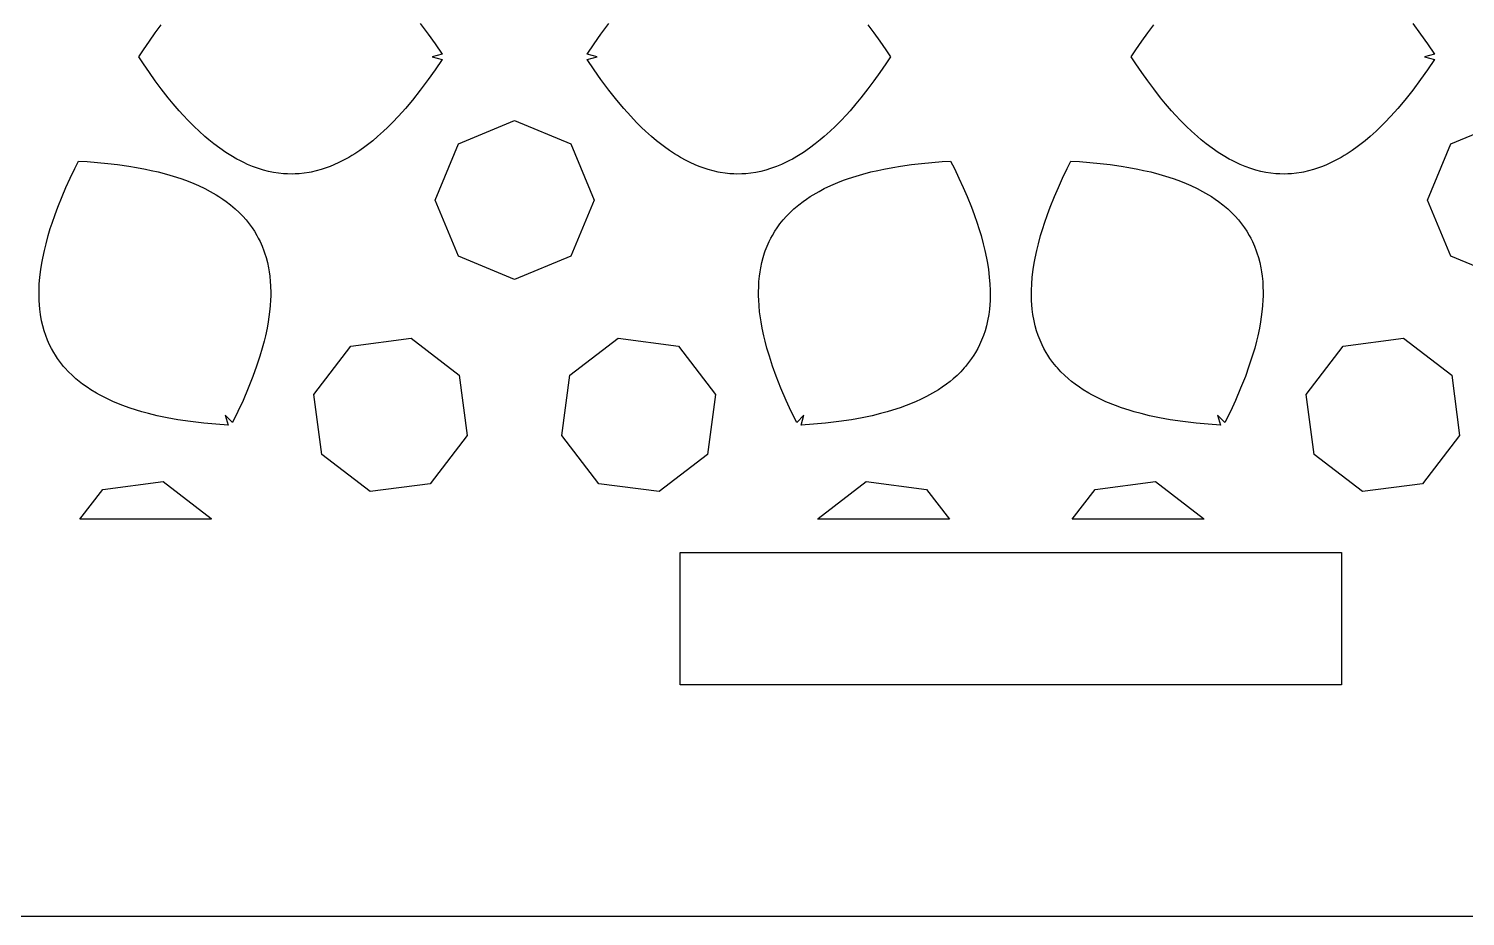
# Model space of a CAD drawing. Header units: metres. Extents: x 20 to 1108, y 20 to 485.
# Drawn here: x 221.62 to 265.05, y 20 to 46.83 of the extents above; entities that cross this region are included whole.
import ezdxf

# ---------------------------------------------------------------- set-up
doc = ezdxf.new("R2010")
doc.units = ezdxf.units.M

msp = doc.modelspace()

# ---------------------------------------------------------------- linework, layer by layer
for p, q in [((225.447, 46.709), (225.629, 46.9502)), ((233.458, 46.9893), (233.698, 46.668)), ((238.919, 46.668), (239.159, 46.9893)), ((246.988, 46.9502), (247.17, 46.709)), ((255.447, 46.709), (255.629, 46.9502)), ((263.458, 46.9893), (263.698, 46.668)), ((225.269, 46.457), (225.447, 46.709)), ((233.698, 46.668), (233.908, 46.3691)), ((238.709, 46.3691), (238.919, 46.668)), ((247.17, 46.709), (247.35, 46.4561)), ((255.269, 46.457), (255.447, 46.709)), ((263.698, 46.668), (263.908, 46.3691)), ((224.947, 45.9795), (225.089, 46.1934)), ((225.089, 46.1934), (225.269, 46.457)), ((234.118, 46.0586), (233.812, 45.9805)), ((233.908, 46.3691), (234.118, 46.0586)), ((238.499, 46.0586), (238.709, 46.3691)), ((238.806, 45.9805), (238.499, 46.0586)), ((247.35, 46.4561), (247.529, 46.1934)), ((247.529, 46.1934), (247.67, 45.9805)), ((254.947, 45.9795), (255.088, 46.1934)), ((255.088, 46.1934), (255.269, 46.457)), ((264.118, 46.0586), (263.812, 45.9805)), ((263.908, 46.3691), (264.118, 46.0586)), ((225.089, 45.7676), (224.947, 45.9795)), ((225.268, 45.5039), (225.089, 45.7676)), ((233.812, 45.9805), (234.118, 45.9023)), ((234.118, 45.9023), (233.908, 45.5908)), ((238.499, 45.9023), (238.806, 45.9805)), ((238.709, 45.5908), (238.499, 45.9023)), ((247.529, 45.7676), (247.349, 45.5039)), ((247.67, 45.9805), (247.529, 45.7676)), ((255.088, 45.7676), (254.947, 45.9795)), ((255.268, 45.5039), (255.088, 45.7676)), ((263.812, 45.9805), (264.118, 45.9023)), ((264.118, 45.9023), (263.908, 45.5908)), ((225.447, 45.252), (225.268, 45.5039)), ((225.629, 45.0107), (225.447, 45.252)), ((233.698, 45.293), (233.458, 44.9717)), ((233.908, 45.5908), (233.698, 45.293)), ((238.919, 45.293), (238.709, 45.5908)), ((239.159, 44.9717), (238.919, 45.293)), ((247.169, 45.252), (246.988, 45.0107)), ((247.349, 45.5039), (247.169, 45.252)), ((255.447, 45.252), (255.268, 45.5039)), ((255.629, 45.0107), (255.447, 45.252)), ((263.698, 45.293), (263.458, 44.9717)), ((263.908, 45.5908), (263.698, 45.293)), ((225.838, 44.7432), (225.629, 45.0107)), ((225.988, 44.5615), (225.838, 44.7432)), ((233.458, 44.9717), (233.218, 44.6689)), ((239.399, 44.6689), (239.159, 44.9717)), ((246.779, 44.7432), (246.628, 44.5605)), ((246.988, 45.0107), (246.779, 44.7432)), ((255.838, 44.7432), (255.629, 45.0107)), ((255.988, 44.5615), (255.838, 44.7432)), ((263.458, 44.9717), (263.218, 44.6689)), ((226.168, 44.3525), (225.988, 44.5615)), ((226.288, 44.2197), (226.168, 44.3525)), ((233.009, 44.4209), (232.799, 44.1855)), ((233.218, 44.6689), (233.009, 44.4209)), ((239.609, 44.4209), (239.399, 44.6689)), ((239.82, 44.1865), (239.609, 44.4209)), ((246.448, 44.3525), (246.328, 44.2188)), ((246.628, 44.5605), (246.448, 44.3525)), ((256.168, 44.3525), (255.988, 44.5615)), ((256.288, 44.2197), (256.168, 44.3525)), ((263.009, 44.4209), (262.799, 44.1855)), ((263.218, 44.6689), (263.009, 44.4209)), ((226.439, 44.0596), (226.288, 44.2197)), ((226.619, 43.877), (226.439, 44.0596)), ((226.768, 43.7344), (226.619, 43.877)), ((232.618, 43.9971), (232.469, 43.8486)), ((232.799, 44.1855), (232.618, 43.9971)), ((234.612, 43.3477), (236.309, 44.0508)), ((236.309, 44.0508), (238.006, 43.3477)), ((239.998, 43.9971), (239.82, 44.1865)), ((240.149, 43.8477), (239.998, 43.9971)), ((245.998, 43.877), (245.85, 43.7344)), ((246.179, 44.0596), (245.998, 43.877)), ((246.328, 44.2188), (246.179, 44.0596)), ((256.439, 44.0596), (256.288, 44.2197)), ((256.619, 43.877), (256.439, 44.0596)), ((256.768, 43.7344), (256.619, 43.877)), ((262.618, 43.9971), (262.469, 43.8486)), ((262.799, 44.1855), (262.618, 43.9971)), ((264.612, 43.3477), (266.309, 44.0508)), ((226.948, 43.5723), (226.768, 43.7344)), ((227.068, 43.4697), (226.948, 43.5723)), ((227.219, 43.3496), (227.068, 43.4697)), ((232.019, 43.4453), (231.779, 43.2578)), ((232.168, 43.5723), (232.019, 43.4453)), ((232.349, 43.7344), (232.168, 43.5723)), ((232.469, 43.8486), (232.349, 43.7344)), ((240.269, 43.7344), (240.149, 43.8477)), ((240.449, 43.5723), (240.269, 43.7344)), ((240.599, 43.4453), (240.449, 43.5723)), ((240.839, 43.2578), (240.599, 43.4453)), ((245.549, 43.4697), (245.399, 43.3496)), ((245.669, 43.5723), (245.549, 43.4697)), ((245.85, 43.7344), (245.669, 43.5723)), ((256.948, 43.5723), (256.768, 43.7344)), ((257.068, 43.4697), (256.948, 43.5723)), ((257.219, 43.3496), (257.068, 43.4697)), ((262.019, 43.4453), (261.779, 43.2578)), ((262.168, 43.5723), (262.019, 43.4453)), ((262.349, 43.7344), (262.168, 43.5723)), ((262.469, 43.8486), (262.349, 43.7344)), ((227.398, 43.2148), (227.219, 43.3496)), ((227.579, 43.0898), (227.398, 43.2148)), ((227.728, 42.9951), (227.579, 43.0898)), ((227.907, 42.8906), (227.728, 42.9951)), ((231.389, 42.9941), (231.299, 42.9414)), ((231.479, 43.0518), (231.389, 42.9941)), ((231.629, 43.1514), (231.479, 43.0518)), ((231.779, 43.2578), (231.629, 43.1514)), ((233.908, 41.6504), (234.612, 43.3477)), ((238.006, 43.3477), (238.709, 41.6504)), ((240.988, 43.1514), (240.839, 43.2578)), ((241.139, 43.0518), (240.988, 43.1514)), ((241.23, 42.9951), (241.139, 43.0518)), ((241.319, 42.9414), (241.23, 42.9951)), ((244.89, 42.9951), (244.709, 42.8906)), ((245.038, 43.0898), (244.89, 42.9951)), ((245.22, 43.2148), (245.038, 43.0898)), ((245.399, 43.3496), (245.22, 43.2148)), ((257.398, 43.2148), (257.219, 43.3496)), ((257.579, 43.0898), (257.398, 43.2148)), ((257.728, 42.9951), (257.579, 43.0898)), ((257.907, 42.8906), (257.728, 42.9951)), ((261.389, 42.9941), (261.299, 42.9414)), ((261.479, 43.0518), (261.389, 42.9941)), ((261.629, 43.1514), (261.479, 43.0518)), ((261.779, 43.2578), (261.629, 43.1514)), ((263.908, 41.6504), (264.612, 43.3477)), ((222.876, 42.3135), (223.014, 42.6006)), ((223.014, 42.6006), (223.128, 42.8301)), ((223.128, 42.8301), (223.383, 42.8145)), ((223.383, 42.8145), (223.7, 42.7891)), ((223.7, 42.7891), (224.009, 42.7598)), ((224.009, 42.7598), (224.308, 42.7246)), ((224.308, 42.7246), (224.645, 42.6768)), ((224.645, 42.6768), (224.878, 42.6387)), ((224.878, 42.6387), (225.148, 42.5859)), ((225.148, 42.5859), (225.323, 42.5488)), ((227.998, 42.8428), (227.907, 42.8906)), ((228.119, 42.7822), (227.998, 42.8428)), ((228.238, 42.7275), (228.119, 42.7822)), ((228.389, 42.665), (228.238, 42.7275)), ((228.568, 42.6006), (228.389, 42.665)), ((228.719, 42.5547), (228.568, 42.6006)), ((230.459, 42.5723), (230.31, 42.5303)), ((230.608, 42.6201), (230.459, 42.5723)), ((230.728, 42.6641), (230.608, 42.6201)), ((230.848, 42.7139), (230.728, 42.6641)), ((230.998, 42.7822), (230.848, 42.7139)), ((231.119, 42.8428), (230.998, 42.7822)), ((231.299, 42.9414), (231.119, 42.8428)), ((241.498, 42.8428), (241.319, 42.9414)), ((241.618, 42.7832), (241.498, 42.8428)), ((241.769, 42.7148), (241.618, 42.7832)), ((241.89, 42.665), (241.769, 42.7148)), ((242.008, 42.6201), (241.89, 42.665)), ((242.158, 42.5723), (242.008, 42.6201)), ((242.308, 42.5303), (242.158, 42.5723)), ((244.049, 42.6006), (243.899, 42.5537)), ((244.229, 42.665), (244.049, 42.6006)), ((244.38, 42.7275), (244.229, 42.665)), ((244.498, 42.7822), (244.38, 42.7275)), ((244.618, 42.8428), (244.498, 42.7822)), ((244.709, 42.8906), (244.618, 42.8428)), ((247.294, 42.5488), (247.47, 42.5859)), ((247.47, 42.5859), (247.739, 42.6377)), ((247.739, 42.6377), (247.973, 42.6768)), ((247.973, 42.6768), (248.31, 42.7246)), ((248.31, 42.7246), (248.609, 42.7598)), ((248.609, 42.7598), (248.917, 42.7891)), ((248.917, 42.7891), (249.235, 42.8145)), ((249.235, 42.8145), (249.489, 42.8301)), ((249.489, 42.8301), (249.604, 42.6006)), ((249.604, 42.6006), (249.741, 42.3135)), ((252.876, 42.3135), (253.014, 42.6006)), ((253.014, 42.6006), (253.128, 42.8301)), ((253.128, 42.8301), (253.383, 42.8145)), ((253.383, 42.8145), (253.7, 42.7891)), ((253.7, 42.7891), (254.009, 42.7598)), ((254.009, 42.7598), (254.308, 42.7246)), ((254.308, 42.7246), (254.645, 42.6768)), ((254.645, 42.6768), (254.878, 42.6387)), ((254.878, 42.6387), (255.148, 42.5859)), ((255.148, 42.5859), (255.323, 42.5488)), ((257.998, 42.8428), (257.907, 42.8906)), ((258.119, 42.7822), (257.998, 42.8428)), ((258.238, 42.7275), (258.119, 42.7822)), ((258.389, 42.665), (258.238, 42.7275)), ((258.568, 42.6006), (258.389, 42.665)), ((258.719, 42.5547), (258.568, 42.6006)), ((260.459, 42.5723), (260.31, 42.5303)), ((260.608, 42.6201), (260.459, 42.5723)), ((260.728, 42.6641), (260.608, 42.6201)), ((260.848, 42.7139), (260.728, 42.6641)), ((260.998, 42.7822), (260.848, 42.7139)), ((261.119, 42.8428), (260.998, 42.7822)), ((261.299, 42.9414), (261.119, 42.8428)), ((222.747, 42.0312), (222.876, 42.3135)), ((225.323, 42.5488), (225.537, 42.499)), ((225.537, 42.499), (225.784, 42.4336)), ((225.784, 42.4336), (225.985, 42.376)), ((225.985, 42.376), (226.214, 42.3008)), ((226.214, 42.3008), (226.363, 42.2471)), ((226.363, 42.2471), (226.542, 42.1777)), ((226.542, 42.1777), (226.749, 42.0898)), ((228.868, 42.5156), (228.719, 42.5547)), ((229.018, 42.4854), (228.868, 42.5156)), ((229.169, 42.4619), (229.018, 42.4854)), ((229.32, 42.4463), (229.169, 42.4619)), ((229.439, 42.4385), (229.32, 42.4463)), ((229.588, 42.4365), (229.439, 42.4385)), ((229.679, 42.4395), (229.588, 42.4365)), ((229.798, 42.4463), (229.679, 42.4395)), ((229.947, 42.4619), (229.798, 42.4463)), ((230.099, 42.4854), (229.947, 42.4619)), ((230.158, 42.4971), (230.099, 42.4854)), ((230.31, 42.5303), (230.158, 42.4971)), ((242.459, 42.4971), (242.308, 42.5303)), ((242.519, 42.4854), (242.459, 42.4971)), ((242.67, 42.4619), (242.519, 42.4854)), ((242.82, 42.4463), (242.67, 42.4619)), ((242.939, 42.4395), (242.82, 42.4463)), ((243.029, 42.4365), (242.939, 42.4395)), ((243.179, 42.4395), (243.029, 42.4365)), ((243.298, 42.4463), (243.179, 42.4395)), ((243.448, 42.4619), (243.298, 42.4463)), ((243.6, 42.4854), (243.448, 42.4619)), ((243.75, 42.5156), (243.6, 42.4854)), ((243.899, 42.5537), (243.75, 42.5156)), ((245.868, 42.0898), (246.075, 42.1777)), ((246.075, 42.1777), (246.255, 42.2471)), ((246.255, 42.2471), (246.404, 42.3018)), ((246.404, 42.3018), (246.633, 42.376)), ((246.633, 42.376), (246.833, 42.4336)), ((246.833, 42.4336), (247.08, 42.499)), ((247.08, 42.499), (247.294, 42.5488)), ((249.741, 42.3135), (249.87, 42.0312)), ((252.747, 42.0312), (252.876, 42.3135)), ((255.323, 42.5488), (255.537, 42.499)), ((255.537, 42.499), (255.784, 42.4336)), ((255.784, 42.4336), (255.985, 42.376)), ((255.985, 42.376), (256.214, 42.3008)), ((256.214, 42.3008), (256.363, 42.2471)), ((256.363, 42.2471), (256.542, 42.1777)), ((256.542, 42.1777), (256.749, 42.0898)), ((258.867, 42.5156), (258.719, 42.5547)), ((259.018, 42.4854), (258.867, 42.5156)), ((259.169, 42.4619), (259.018, 42.4854)), ((259.32, 42.4463), (259.169, 42.4619)), ((259.439, 42.4385), (259.32, 42.4463)), ((259.588, 42.4365), (259.439, 42.4385)), ((259.679, 42.4395), (259.588, 42.4365)), ((259.798, 42.4463), (259.679, 42.4395)), ((259.947, 42.4619), (259.798, 42.4463)), ((260.099, 42.4854), (259.947, 42.4619)), ((260.158, 42.4971), (260.099, 42.4854)), ((260.31, 42.5303), (260.158, 42.4971)), ((222.502, 41.4385), (222.629, 41.7549)), ((222.629, 41.7549), (222.747, 42.0312)), ((226.749, 42.0898), (226.947, 41.9961)), ((226.947, 41.9961), (227.104, 41.9141)), ((227.104, 41.9141), (227.285, 41.8096)), ((227.285, 41.8096), (227.371, 41.7559)), ((227.371, 41.7559), (227.484, 41.6816)), ((245.134, 41.6816), (245.246, 41.7559)), ((245.246, 41.7559), (245.332, 41.8096)), ((245.332, 41.8096), (245.514, 41.9141)), ((245.514, 41.9141), (245.67, 41.9961)), ((245.67, 41.9961), (245.868, 42.0898)), ((249.87, 42.0312), (249.988, 41.7549)), ((249.988, 41.7549), (250.116, 41.4385)), ((252.502, 41.4385), (252.629, 41.7549)), ((252.629, 41.7549), (252.747, 42.0312)), ((256.749, 42.0898), (256.947, 41.9961)), ((256.947, 41.9961), (257.104, 41.9141)), ((257.104, 41.9141), (257.285, 41.8096)), ((257.285, 41.8096), (257.371, 41.7559)), ((257.371, 41.7559), (257.484, 41.6816)), ((222.418, 41.2188), (222.502, 41.4385)), ((227.484, 41.6816), (227.59, 41.6064)), ((227.59, 41.6064), (227.72, 41.5068)), ((227.72, 41.5068), (227.865, 41.3838)), ((227.865, 41.3838), (227.981, 41.2764)), ((227.981, 41.2764), (228.089, 41.165)), ((234.612, 39.9531), (233.908, 41.6504)), ((238.709, 41.6504), (238.006, 39.9531)), ((244.529, 41.165), (244.637, 41.2764)), ((244.637, 41.2764), (244.752, 41.3838)), ((244.752, 41.3838), (244.898, 41.5068)), ((244.898, 41.5068), (245.028, 41.6064)), ((245.028, 41.6064), (245.134, 41.6816)), ((250.116, 41.4385), (250.198, 41.2188)), ((252.418, 41.2188), (252.502, 41.4385)), ((257.484, 41.6816), (257.59, 41.6064)), ((257.59, 41.6064), (257.72, 41.5068)), ((257.72, 41.5068), (257.865, 41.3838)), ((257.865, 41.3838), (257.981, 41.2764)), ((257.981, 41.2764), (258.089, 41.165)), ((264.612, 39.9531), (263.908, 41.6504)), ((222.273, 40.7881), (222.328, 40.957)), ((222.328, 40.957), (222.418, 41.2188)), ((228.089, 41.165), (228.191, 41.0508)), ((228.191, 41.0508), (228.286, 40.9326)), ((228.286, 40.9326), (228.373, 40.8115)), ((244.244, 40.8115), (244.331, 40.9326)), ((244.331, 40.9326), (244.427, 41.0508)), ((244.427, 41.0508), (244.529, 41.165)), ((250.198, 41.2188), (250.29, 40.957)), ((250.29, 40.957), (250.345, 40.7881)), ((252.273, 40.7881), (252.328, 40.957)), ((252.328, 40.957), (252.418, 41.2188)), ((258.089, 41.165), (258.191, 41.0508)), ((258.191, 41.0508), (258.286, 40.9326)), ((258.286, 40.9326), (258.373, 40.8115)), ((222.143, 40.3311), (222.21, 40.5771)), ((222.21, 40.5771), (222.273, 40.7881)), ((228.373, 40.8115), (228.441, 40.71)), ((228.441, 40.71), (228.518, 40.5811)), ((228.518, 40.5811), (228.56, 40.502)), ((228.56, 40.502), (228.613, 40.3945)), ((228.613, 40.3945), (228.676, 40.2568)), ((243.942, 40.2568), (244.004, 40.3945)), ((244.004, 40.3945), (244.058, 40.502)), ((244.058, 40.502), (244.1, 40.5811)), ((244.1, 40.5811), (244.177, 40.71)), ((244.177, 40.71), (244.244, 40.8115)), ((250.345, 40.7881), (250.408, 40.5771)), ((250.408, 40.5771), (250.475, 40.3311)), ((252.143, 40.3311), (252.21, 40.5771)), ((252.21, 40.5771), (252.273, 40.7881)), ((258.373, 40.8115), (258.441, 40.71)), ((258.441, 40.71), (258.518, 40.5811)), ((258.518, 40.5811), (258.56, 40.502)), ((258.56, 40.502), (258.613, 40.3945)), ((258.613, 40.3945), (258.676, 40.2568)), ((222.042, 39.8926), (222.093, 40.1289)), ((222.093, 40.1289), (222.143, 40.3311)), ((228.676, 40.2568), (228.731, 40.1152)), ((228.731, 40.1152), (228.75, 40.0576)), ((228.75, 40.0576), (228.796, 39.9111)), ((236.309, 39.25), (234.612, 39.9531)), ((238.006, 39.9531), (236.309, 39.25)), ((243.821, 39.9111), (243.867, 40.0576)), ((243.867, 40.0576), (243.887, 40.1152)), ((243.887, 40.1152), (243.942, 40.2568)), ((250.475, 40.3311), (250.525, 40.1289)), ((250.525, 40.1289), (250.575, 39.8926)), ((252.042, 39.8926), (252.093, 40.1289)), ((252.093, 40.1289), (252.143, 40.3311)), ((258.676, 40.2568), (258.731, 40.1152)), ((258.731, 40.1152), (258.75, 40.0576)), ((258.75, 40.0576), (258.796, 39.9111)), ((266.309, 39.25), (264.612, 39.9531)), ((221.958, 39.3232), (221.985, 39.5469)), ((221.985, 39.5469), (222.014, 39.7383)), ((222.014, 39.7383), (222.042, 39.8926)), ((228.796, 39.9111), (228.836, 39.7598)), ((228.836, 39.7598), (228.868, 39.6055)), ((228.868, 39.6055), (228.89, 39.4805)), ((243.728, 39.4805), (243.749, 39.6055)), ((243.749, 39.6055), (243.781, 39.7598)), ((243.781, 39.7598), (243.821, 39.9111)), ((250.575, 39.8926), (250.604, 39.7383)), ((250.604, 39.7383), (250.633, 39.5469)), ((250.633, 39.5469), (250.659, 39.3232)), ((251.958, 39.3232), (251.985, 39.5469)), ((251.985, 39.5469), (252.014, 39.7383)), ((252.014, 39.7383), (252.042, 39.8926)), ((258.796, 39.9111), (258.836, 39.7598)), ((258.836, 39.7598), (258.868, 39.6055)), ((258.868, 39.6055), (258.89, 39.4805)), ((221.932, 38.9287), (221.941, 39.1055)), ((221.941, 39.1055), (221.958, 39.3232)), ((228.89, 39.4805), (228.907, 39.3516)), ((228.907, 39.3516), (228.923, 39.1875)), ((228.923, 39.1875), (228.931, 39.0547)), ((243.687, 39.0547), (243.695, 39.1875)), ((243.695, 39.1875), (243.71, 39.3516)), ((243.71, 39.3516), (243.728, 39.4805)), ((250.659, 39.3232), (250.677, 39.1055)), ((250.677, 39.1055), (250.685, 38.9287)), ((251.932, 38.9287), (251.941, 39.1055)), ((251.941, 39.1055), (251.958, 39.3232)), ((258.89, 39.4805), (258.907, 39.3516)), ((258.907, 39.3516), (258.923, 39.1875)), ((258.923, 39.1875), (258.931, 39.0547)), ((221.932, 38.7197), (221.932, 38.9287)), ((221.936, 38.6182), (221.932, 38.7197)), ((228.935, 38.7432), (228.93, 38.6377)), ((228.931, 39.0547), (228.936, 38.8486)), ((228.936, 38.8486), (228.935, 38.7432)), ((243.682, 38.8496), (243.687, 39.0547)), ((243.684, 38.7432), (243.682, 38.8496)), ((243.688, 38.6387), (243.684, 38.7432)), ((250.686, 38.7197), (250.682, 38.6182)), ((250.685, 38.9287), (250.686, 38.7197)), ((251.932, 38.7197), (251.932, 38.9287)), ((251.936, 38.6182), (251.932, 38.7197)), ((258.935, 38.7432), (258.93, 38.6377)), ((258.931, 39.0547), (258.936, 38.8486)), ((258.936, 38.8486), (258.935, 38.7432)), ((221.944, 38.4854), (221.936, 38.6182)), ((221.956, 38.3535), (221.944, 38.4854)), ((221.977, 38.1924), (221.956, 38.3535)), ((228.902, 38.2734), (228.86, 37.9736)), ((228.919, 38.457), (228.902, 38.2734)), ((228.93, 38.6377), (228.919, 38.457)), ((243.699, 38.458), (243.688, 38.6387)), ((243.716, 38.2744), (243.699, 38.458)), ((243.758, 37.9736), (243.716, 38.2744)), ((250.661, 38.3525), (250.641, 38.1904)), ((250.674, 38.4844), (250.661, 38.3525)), ((250.682, 38.6182), (250.674, 38.4844)), ((251.944, 38.4854), (251.936, 38.6182)), ((251.956, 38.3535), (251.944, 38.4854)), ((251.977, 38.1924), (251.956, 38.3535)), ((258.902, 38.2734), (258.86, 37.9736)), ((258.918, 38.457), (258.902, 38.2734)), ((258.93, 38.6377), (258.918, 38.457)), ((222.011, 38.0039), (221.977, 38.1924)), ((222.047, 37.8516), (222.011, 38.0039)), ((222.088, 37.7021), (222.047, 37.8516)), ((228.86, 37.9736), (228.824, 37.7793)), ((243.794, 37.7793), (243.758, 37.9736)), ((250.571, 37.8496), (250.529, 37.7012)), ((250.607, 38.0039), (250.571, 37.8496)), ((250.641, 38.1904), (250.607, 38.0039)), ((252.011, 38.0039), (251.977, 38.1924)), ((252.047, 37.8516), (252.011, 38.0039)), ((252.088, 37.7021), (252.047, 37.8516)), ((258.86, 37.9736), (258.824, 37.7793)), ((222.136, 37.5566), (222.088, 37.7021)), ((222.192, 37.416), (222.136, 37.5566)), ((222.253, 37.2773), (222.192, 37.416)), ((228.736, 37.3818), (228.681, 37.1777)), ((228.774, 37.542), (228.736, 37.3818)), ((228.824, 37.7793), (228.774, 37.542)), ((231.359, 37.2334), (233.18, 37.4736)), ((233.18, 37.4736), (234.637, 36.3555)), ((237.981, 36.3555), (239.438, 37.4736)), ((239.438, 37.4736), (241.259, 37.2334)), ((243.844, 37.543), (243.794, 37.7793)), ((243.882, 37.3818), (243.844, 37.543)), ((243.937, 37.1777), (243.882, 37.3818)), ((250.426, 37.4141), (250.364, 37.2764)), ((250.481, 37.5557), (250.426, 37.4141)), ((250.529, 37.7012), (250.481, 37.5557)), ((252.136, 37.5566), (252.088, 37.7021)), ((252.192, 37.416), (252.136, 37.5566)), ((252.253, 37.2773), (252.192, 37.416)), ((258.736, 37.3818), (258.681, 37.1777)), ((258.774, 37.542), (258.736, 37.3818)), ((258.824, 37.7793), (258.774, 37.542)), ((261.359, 37.2334), (263.18, 37.4736)), ((263.18, 37.4736), (264.637, 36.3555)), ((222.307, 37.168), (222.253, 37.2773)), ((222.379, 37.0391), (222.307, 37.168)), ((222.427, 36.9619), (222.379, 37.0391)), ((222.493, 36.8604), (222.427, 36.9619)), ((228.608, 36.9268), (228.509, 36.6279)), ((228.681, 37.1777), (228.608, 36.9268)), ((230.24, 35.7764), (231.359, 37.2334)), ((241.259, 37.2334), (242.377, 35.7764)), ((244.011, 36.9268), (243.937, 37.1777)), ((244.108, 36.6279), (244.011, 36.9268)), ((250.191, 36.9609), (250.124, 36.8604)), ((250.238, 37.0381), (250.191, 36.9609)), ((250.311, 37.168), (250.238, 37.0381)), ((250.364, 37.2764), (250.311, 37.168)), ((252.307, 37.168), (252.253, 37.2773)), ((252.379, 37.0391), (252.307, 37.168)), ((252.427, 36.9619), (252.379, 37.0391)), ((252.493, 36.8604), (252.427, 36.9619)), ((258.608, 36.9268), (258.509, 36.6279)), ((258.681, 37.1777), (258.608, 36.9268)), ((260.24, 35.7764), (261.359, 37.2334)), ((222.581, 36.7393), (222.493, 36.8604)), ((222.676, 36.6211), (222.581, 36.7393)), ((222.716, 36.5742), (222.676, 36.6211)), ((222.821, 36.4619), (222.716, 36.5742)), ((228.509, 36.6279), (228.399, 36.3213)), ((244.219, 36.3223), (244.108, 36.6279)), ((249.901, 36.5742), (249.797, 36.4619)), ((249.941, 36.6201), (249.901, 36.5742)), ((250.035, 36.7383), (249.941, 36.6201)), ((250.124, 36.8604), (250.035, 36.7383)), ((252.581, 36.7393), (252.493, 36.8604)), ((252.676, 36.6211), (252.581, 36.7393)), ((252.716, 36.5742), (252.676, 36.6211)), ((252.821, 36.4619), (252.716, 36.5742)), ((258.509, 36.6279), (258.399, 36.3213)), ((222.931, 36.3525), (222.821, 36.4619)), ((223.049, 36.2461), (222.931, 36.3525)), ((223.147, 36.165), (223.049, 36.2461)), ((223.25, 36.085), (223.147, 36.165)), ((223.383, 35.9902), (223.25, 36.085)), ((228.399, 36.3213), (228.257, 35.9619)), ((234.637, 36.3555), (234.877, 34.5332)), ((237.74, 34.5332), (237.981, 36.3555)), ((244.361, 35.9629), (244.219, 36.3223)), ((249.367, 36.085), (249.235, 35.9902)), ((249.471, 36.165), (249.367, 36.085)), ((249.569, 36.2461), (249.471, 36.165)), ((249.686, 36.3516), (249.569, 36.2461)), ((249.797, 36.4619), (249.686, 36.3516)), ((252.931, 36.3525), (252.821, 36.4619)), ((253.049, 36.2461), (252.931, 36.3525)), ((253.147, 36.165), (253.049, 36.2461)), ((253.25, 36.085), (253.147, 36.165)), ((253.383, 35.9902), (253.25, 36.085)), ((258.399, 36.3213), (258.257, 35.9619)), ((264.637, 36.3555), (264.877, 34.5332)), ((223.495, 35.916), (223.383, 35.9902)), ((223.671, 35.8096), (223.495, 35.916)), ((223.763, 35.7588), (223.671, 35.8096)), ((223.857, 35.709), (223.763, 35.7588)), ((224.018, 35.6289), (223.857, 35.709)), ((224.186, 35.5527), (224.018, 35.6289)), ((228.257, 35.9619), (228.099, 35.5938)), ((230.481, 33.9551), (230.24, 35.7764)), ((242.377, 35.7764), (242.137, 33.9551)), ((244.52, 35.5938), (244.361, 35.9629)), ((248.599, 35.6289), (248.431, 35.5518)), ((248.76, 35.709), (248.599, 35.6289)), ((248.855, 35.7588), (248.76, 35.709)), ((248.946, 35.8096), (248.855, 35.7588)), ((249.121, 35.916), (248.946, 35.8096)), ((249.235, 35.9902), (249.121, 35.916)), ((253.495, 35.916), (253.383, 35.9902)), ((253.671, 35.8096), (253.495, 35.916)), ((253.763, 35.7588), (253.671, 35.8096)), ((253.857, 35.709), (253.763, 35.7588)), ((254.018, 35.6289), (253.857, 35.709)), ((254.186, 35.5527), (254.018, 35.6289)), ((258.257, 35.9619), (258.098, 35.5938)), ((260.481, 33.9551), (260.24, 35.7764)), ((224.469, 35.4385), (224.186, 35.5527)), ((224.654, 35.3711), (224.469, 35.4385)), ((224.883, 35.2969), (224.654, 35.3711)), ((225.042, 35.25), (224.883, 35.2969)), ((225.245, 35.1953), (225.042, 35.25)), ((225.5, 35.1328), (225.245, 35.1953)), ((227.946, 35.2637), (227.78, 34.9268)), ((228.099, 35.5938), (227.946, 35.2637)), ((244.672, 35.2637), (244.52, 35.5938)), ((244.837, 34.9268), (244.672, 35.2637)), ((247.372, 35.1953), (247.117, 35.1328)), ((247.575, 35.25), (247.372, 35.1953)), ((247.735, 35.2969), (247.575, 35.25)), ((247.964, 35.3711), (247.735, 35.2969)), ((248.149, 35.4385), (247.964, 35.3711)), ((248.431, 35.5518), (248.149, 35.4385)), ((254.469, 35.4385), (254.186, 35.5527)), ((254.654, 35.3711), (254.469, 35.4385)), ((254.883, 35.2969), (254.654, 35.3711)), ((255.042, 35.25), (254.883, 35.2969)), ((255.245, 35.1953), (255.042, 35.25)), ((255.5, 35.1328), (255.245, 35.1953)), ((257.946, 35.2637), (257.78, 34.9268)), ((258.098, 35.5938), (257.946, 35.2637)), ((225.807, 35.0684), (225.5, 35.1328)), ((226.128, 35.0107), (225.807, 35.0684)), ((226.511, 34.9541), (226.128, 35.0107)), ((226.909, 34.9072), (226.511, 34.9541)), ((227.272, 34.874), (226.909, 34.9072)), ((227.646, 34.8477), (227.272, 34.874)), ((227.78, 34.9268), (227.561, 35.1514)), ((227.561, 35.1514), (227.646, 34.8477)), ((245.057, 35.1514), (244.837, 34.9268)), ((244.972, 34.8477), (245.057, 35.1514)), ((245.346, 34.874), (244.972, 34.8477)), ((245.708, 34.9072), (245.346, 34.874)), ((246.107, 34.9541), (245.708, 34.9072)), ((246.489, 35.0107), (246.107, 34.9541)), ((246.811, 35.0684), (246.489, 35.0107)), ((247.117, 35.1328), (246.811, 35.0684)), ((255.807, 35.0684), (255.5, 35.1328)), ((256.128, 35.0107), (255.807, 35.0684)), ((256.511, 34.9541), (256.128, 35.0107)), ((256.909, 34.9072), (256.511, 34.9541)), ((257.272, 34.874), (256.909, 34.9072)), ((257.646, 34.8477), (257.272, 34.874)), ((257.78, 34.9268), (257.561, 35.1514)), ((257.561, 35.1514), (257.646, 34.8477)), ((234.877, 34.5332), (233.759, 33.0771)), ((238.859, 33.0771), (237.74, 34.5332)), ((264.877, 34.5332), (263.759, 33.0771)), ((231.938, 32.8369), (230.481, 33.9551)), ((242.137, 33.9551), (240.68, 32.8369)), ((261.938, 32.8369), (260.481, 33.9551)), ((223.859, 32.9033), (225.68, 33.1436)), ((225.68, 33.1436), (227.137, 32.0254)), ((233.759, 33.0771), (231.938, 32.8369)), ((240.68, 32.8369), (238.859, 33.0771)), ((245.481, 32.0254), (246.938, 33.1436)), ((246.938, 33.1436), (248.759, 32.9033)), ((253.859, 32.9033), (255.68, 33.1436)), ((255.68, 33.1436), (257.137, 32.0254)), ((263.759, 33.0771), (261.938, 32.8369)), ((223.165, 32), (223.859, 32.9033)), ((248.759, 32.9033), (249.452, 32)), ((253.165, 32), (253.859, 32.9033)), ((227.14, 32), (223.165, 32)), ((227.137, 32.0254), (227.14, 32)), ((245.478, 32), (245.481, 32.0254)), ((249.452, 32), (245.478, 32)), ((257.14, 32), (253.165, 32)), ((257.137, 32.0254), (257.14, 32)), ((241.309, 27), (241.309, 31)), ((241.309, 31), (261.309, 31)), ((261.309, 31), (261.309, 27)), ((261.309, 27), (241.309, 27)), ((176.309, 20), (326.309, 20))]:
    msp.add_line(p, q)

doc.saveas('drawing.dxf')
